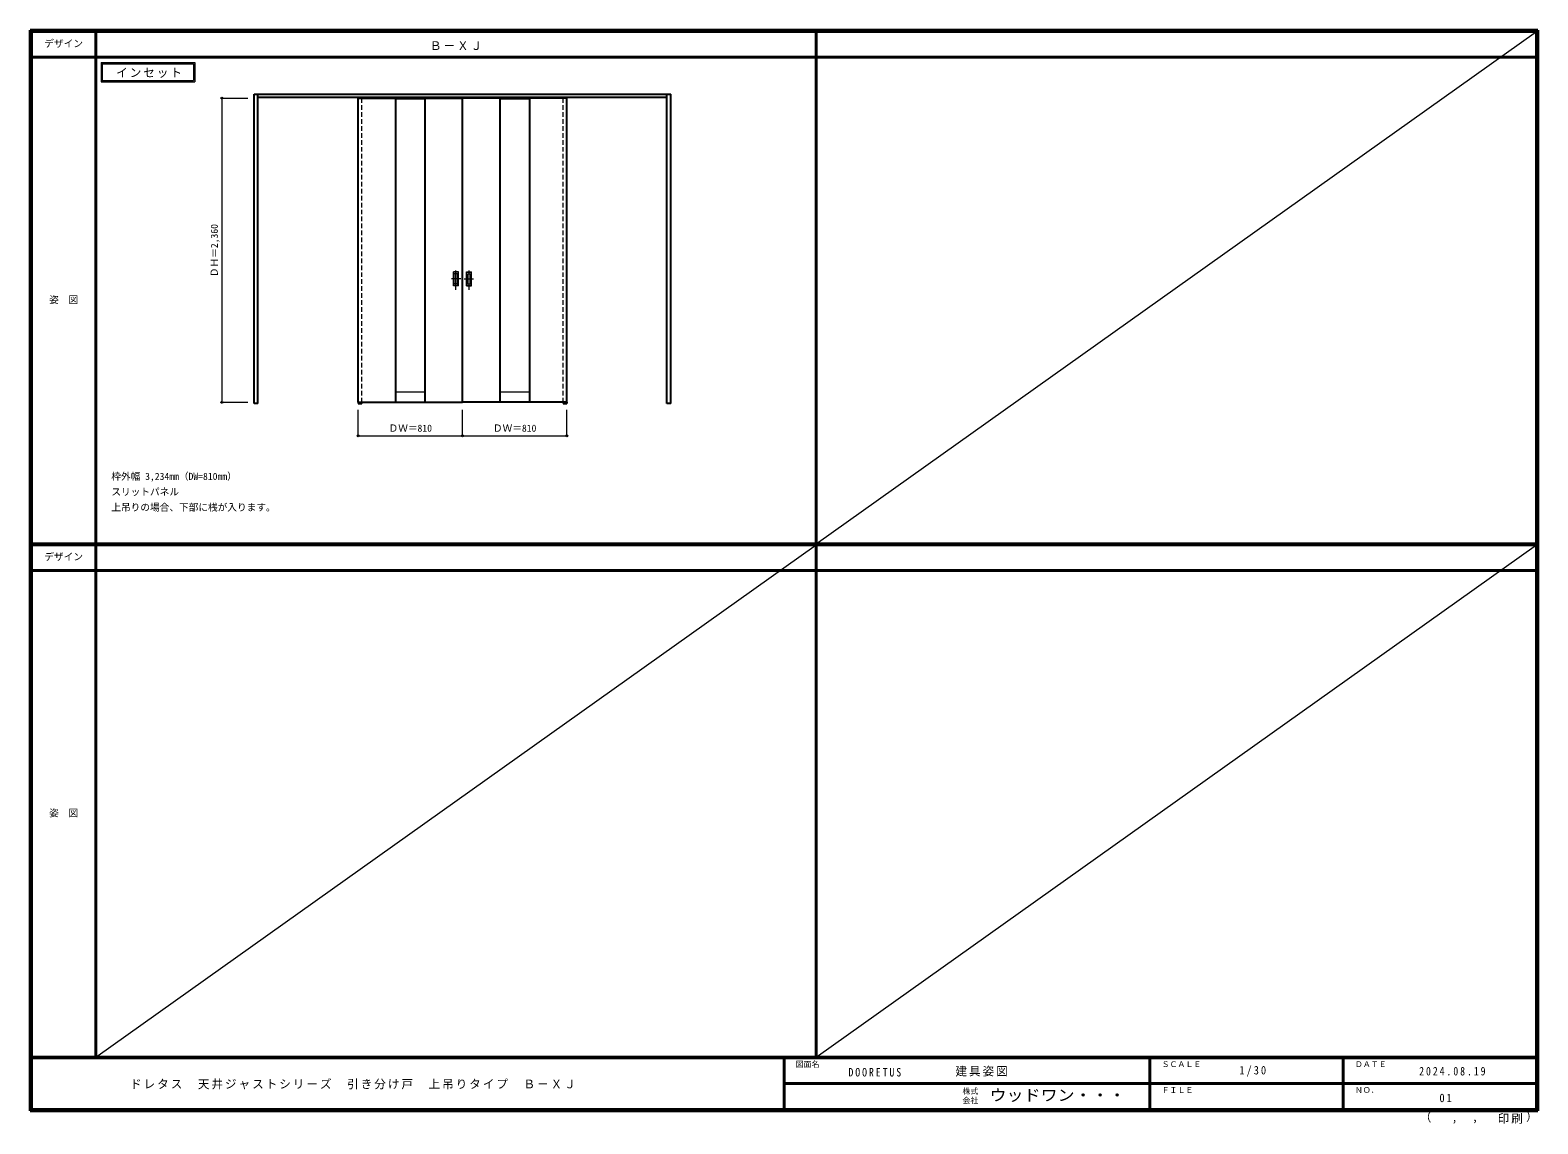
# Model space of a CAD drawing. Units: millimetres, scale not verified. Extents: x -6000 to 5700, y -4307 to 4175.
import ezdxf
from ezdxf.enums import TextEntityAlignment as Align

# ---------------------------------------------------------------- set-up
doc = ezdxf.new("R2010")
doc.units = ezdxf.units.MM
doc.header["$LTSCALE"] = 30
doc.header["$PDMODE"] = 32
doc.header["$PDSIZE"] = 15
doc.linetypes.add('CHAIN1', pattern=[8, 5, -1, 1, -1])
doc.linetypes.add('DASHED1', pattern=[1.8, 1.2, -0.6])
for name, color, linetype, lineweight in [('0-2_扉', 3, 'Continuous', 25), ('0-3_仕上げ', 7, 'Continuous', 18), ('0-4_枠', 3, 'Continuous', 25), ('0-6_引手', 7, 'Continuous', 18), ('0-A_文字', 7, 'Continuous', 18), ('0-B_寸法', 7, 'Continuous', 9), ('F-1_枠', 6, 'Continuous', 40), ('F-A_文字', 7, 'Continuous', 18)]:
    doc.layers.add(name, color=color, linetype=linetype, lineweight=lineweight)
doc.styles.add('ＭＳ ゴシック', font='')
doc.styles.get('ＭＳ ゴシック').set_extended_font_data('MS Gothic')

msp = doc.modelspace()

# ---------------------------------------------------------------- linework, layer by layer
at = {"layer": '0-2_扉'}
for p, q in [((-3455, 3648.75), (-2645, 3648.75)), ((-3455, 1288.75), (-3455, 3648.75)), ((-1835, 3648.75), (-2645, 3648.75)), ((-2645, 1288.75), (-2645, 3648.75)), ((-1835, 1288.75), (-1835, 3648.75)), ((-3455, 1288.75), (-2645, 1288.75)), ((-1835, 1288.75), (-2645, 1288.75))]:
    msp.add_line(p, q, dxfattribs=at)
at = {"layer": '0-2_扉', "color": 4, "linetype": 'DASHED1', "lineweight": 9}
for p, q in [((-3425, 1288.75), (-3425, 3648.75)), ((-1865, 1288.75), (-1865, 3648.75))]:
    msp.add_line(p, q, dxfattribs=at)
at = {"layer": '0-3_仕上げ', "color": 3, "lineweight": 25}
for p, q in [((-3164, 3648.75), (-3164, 1288.75)), ((-2936, 3648.75), (-2936, 1288.75)), ((-2354, 3648.75), (-2354, 1288.75)), ((-2126, 3648.75), (-2126, 1288.75))]:
    msp.add_line(p, q, dxfattribs=at)
at = {"layer": '0-3_仕上げ'}
for p, q in [((-2936, 3640.75), (-3164, 3640.75)), ((-2126, 3640.75), (-2354, 3640.75)), ((-2936, 1368.75), (-3164, 1368.75)), ((-2126, 1368.75), (-2354, 1368.75))]:
    msp.add_line(p, q, dxfattribs=at)
at = {"layer": '0-4_枠'}
for p, q in [((-4262, 1279.25), (-4262, 3679.25)), ((-4262, 3679.25), (-1028, 3679.25)), ((-4232, 1279.25), (-4232, 3679.25)), ((-4232, 3656.25), (-1058, 3656.25)), ((-1058, 1279.25), (-1058, 3679.25)), ((-1028, 1279.25), (-1028, 3679.25)), ((-3455, 1288.75), (-3455, 1279.25)), ((-3425, 1288.75), (-3425, 1279.25)), ((-1865, 1288.75), (-1865, 1279.25)), ((-1835, 1288.75), (-1835, 1279.25)), ((-4232, 1279.25), (-4262, 1279.25)), ((-3455, 1279.25), (-3425, 1279.25)), ((-1865, 1279.25), (-1835, 1279.25)), ((-1028, 1279.25), (-1058, 1279.25))]:
    msp.add_line(p, q, dxfattribs=at)
at = {"layer": '0-4_枠', "color": 4, "linetype": 'DASHED1', "lineweight": 9}
for p, q in [((-3455, 1288.75), (-3455, 3656.25)), ((-3425, 1288.75), (-3425, 3656.25)), ((-1865, 1288.75), (-1865, 3656.25)), ((-1835, 1288.75), (-1835, 3656.25))]:
    msp.add_line(p, q, dxfattribs=at)
at = {"layer": '0-6_引手', "linetype": 'CHAIN1'}
for p, q in [((-2657.93, 2246.25), (-2730.44, 2246.25)), ((-2696, 2161.02), (-2696, 2331.87)), ((-2632.07, 2246.25), (-2559.56, 2246.25)), ((-2594, 2161.02), (-2594, 2331.87))]:
    msp.add_line(p, q, dxfattribs=at)
at = {"layer": '0-6_引手'}
for p, q in [((-2677, 2301.25), (-2715, 2301.25)), ((-2715, 2191.25), (-2715, 2301.25)), ((-2683.5, 2285.25), (-2708.5, 2285.25)), ((-2708.5, 2207.25), (-2708.5, 2285.25)), ((-2683.5, 2207.25), (-2683.5, 2285.25)), ((-2677, 2191.25), (-2677, 2301.25)), ((-2613, 2301.25), (-2575, 2301.25)), ((-2613, 2191.25), (-2613, 2301.25)), ((-2606.5, 2285.25), (-2581.5, 2285.25)), ((-2606.5, 2207.25), (-2606.5, 2285.25)), ((-2581.5, 2207.25), (-2581.5, 2285.25)), ((-2575, 2191.25), (-2575, 2301.25)), ((-2677, 2191.25), (-2715, 2191.25)), ((-2683.5, 2207.25), (-2708.5, 2207.25)), ((-2613, 2191.25), (-2575, 2191.25)), ((-2606.5, 2207.25), (-2581.5, 2207.25))]:
    msp.add_line(p, q, dxfattribs=at)
at = {"layer": '0-6_引手', "linetype": 'DASHED1'}
for p, q in [((-2712, 2195.25), (-2712, 2297.25)), ((-2578, 2195.25), (-2578, 2297.25)), ((-2680, 2195.25), (-2712, 2195.25)), ((-2610, 2195.25), (-2578, 2195.25))]:
    msp.add_line(p, q, dxfattribs=at)
for points in [[(-2680, 2195.25), (-2680, 2297.25), (-2712, 2297.25)], [(-2610, 2195.25), (-2610, 2297.25), (-2578, 2297.25)]]:
    msp.add_lwpolyline(points, dxfattribs=at)
at = {"layer": '0-A_文字'}
for p, q in [((-5450, 3925), (-5450, 3775)), ((-5440, 3915), (-5440, 3785)), ((-5440, 3915), (-4733.04, 3915)), ((-4733.04, 3915), (-4733.04, 3785)), ((-5450, 3775), (-4723.04, 3775)), ((-5440, 3785), (-4733.04, 3785))]:
    msp.add_line(p, q, dxfattribs=at)
msp.add_lwpolyline([(-5450, 3925), (-4723.04, 3925), (-4723.04, 3775)], dxfattribs=at)
at = {"layer": '0-B_寸法', "color": 4}
for p, q in [((-4512, 3648.75), (-4312, 3648.75)), ((-4512, 3648.75), (-4512, 1288.75)), ((-4512, 1288.75), (-4312, 1288.75)), ((-3455, 1029.25), (-3455, 1229.25)), ((-2645, 1029.25), (-2645, 1229.25)), ((-1835, 1029.25), (-1835, 1229.25)), ((-3455, 1029.25), (-1835, 1029.25))]:
    msp.add_line(p, q, dxfattribs=at)
at = {"layer": '0-B_寸法'}
for p in [(-4512, 3648.75), (-4512, 1288.75), (-3455, 1029.25), (-2645, 1029.25), (-1835, 1029.25)]:
    msp.add_point(p, dxfattribs=at)
at = {"layer": 'F-1_枠'}
for p, q in [((-6000, 4175), (5700, 4175)), ((-6000, 4175), (-6000, -4205)), ((-6000, 4170), (5700, 4170)), ((-6000, 4165), (5700, 4165)), ((-5995, 4175), (-5995, -4205)), ((-5990, 4175), (-5990, -4205)), ((-5490, 4175), (-5490, -3790)), ((100, -3790), (100, 4175)), ((5690, 4175), (5690, -4205)), ((5695, 4175), (5695, -4205)), ((5700, 4175), (5700, -4205)), ((-6000, 3965), (5700, 3965)), ((-6000, 190.5), (5700, 190.5)), ((-6000, 187.5), (5700, 187.5)), ((-6000, 184.5), (5700, 184.5)), ((-6000, -15.5), (5700, -15.5)), ((5700, -3790), (-6000, -3790)), ((5700, -3795), (-6000, -3795)), ((-150, -3795), (-150, -4195)), ((2690, -3795), (2690, -4195)), ((4190, -3795), (4190, -4195)), ((-150, -3995), (5690, -3995.01)), ((5700, -4195), (-6000, -4195)), ((5700, -4200), (-6000, -4200)), ((5700, -4205), (-6000, -4205))]:
    msp.add_line(p, q, dxfattribs=at)
at = {"layer": 'F-A_文字'}
for p, q in [((100, 190.5), (5690, 4165)), ((-5490, -3790), (100, 184.5)), ((100, -3790), (5690, 184.5))]:
    msp.add_line(p, q, dxfattribs=at)

# ---------------------------------------------------------------- texts
at = {"layer": '0-A_文字', "style": 'ＭＳ ゴシック'}
for s, p in [('枠外幅 3,234mm（DW=810mm）', (-5370, 670.5)), ('スリットパネル', (-5370, 550.5)), ('上吊りの場合、下部に桟が入ります。', (-5370, 430.5))]:
    msp.add_text(s, height=54.99, dxfattribs=at).set_placement(p, align=Align.BOTTOM_LEFT)
at = {"layer": '0-A_文字', "char_height": 65.98, "attachment_point": 7, "style": 'ＭＳ ゴシック'}
for s, insert in [('\\T1.17;Ｂ－ＸＪ', (-2897.5, 4020)), ('\\T1.17;インセット', (-5332.84, 3805))]:
    msp.add_mtext(s, dxfattribs=dict(at, insert=insert))
at = {"layer": '0-B_寸法', "style": 'ＭＳ ゴシック'}
msp.add_text('ＤＨ＝2,360', height=54.99, rotation=90, dxfattribs=at).set_placement((-4527, 2259.25), align=Align.BOTTOM_LEFT)
for p in [(-3218.75, 1044.25), (-2408.75, 1044.25)]:
    msp.add_text('ＤＷ＝810', height=54.99, dxfattribs=at).set_placement(p, align=Align.BOTTOM_LEFT)
at = {"layer": 'F-A_文字', "style": 'ＭＳ ゴシック'}
for s, height, p in [('デザイン', 54.99, (-5890, 4027.5)), ('姿\u3000図', 54.99, (-5852.5, 2040.25)), ('デザイン', 54.99, (-5890, 47)), ('姿\u3000図', 54.99, (-5852.5, -1940.25)), ('図面名', 43.99, (-60, -3880)), ('ＳＣＡＬＥ', 43.99, (2780, -3880)), ('ＤＡＴＥ', 43.99, (4280, -3880)), ('株式', 43.99, (1235, -4089)), ('ＦＩＬＥ', 43.99, (2780, -4080)), ('ＮＯ．', 43.99, (4280, -4080)), ('会社', 43.99, (1235, -4161)), ('（', 65.98, (4784.03, -4308.31)), ('）', 65.98, (5608.4, -4304.13)), (',', 65.98, (5031.28, -4308.31)), (',', 65.98, (5190.2, -4305.53))]:
    msp.add_text(s, height=height, dxfattribs=at).set_placement(p, align=Align.BOTTOM_LEFT)
at = {"layer": 'F-A_文字', "style": 'ＭＳ ゴシック', "width": 1.1}
msp.add_text('ウッドワン・・・', height=87.98, dxfattribs=at).set_placement((1445, -4155), align=Align.BOTTOM_LEFT)
at = {"layer": 'F-A_文字', "char_height": 65.98, "attachment_point": 7, "style": 'ＭＳ ゴシック'}
for s, insert in [('\\T1.17;建具姿図', (1180.42, -3940)), ('\\T1.38;\\W0.9;1/30', (3383.75, -3940)), ('\\T1.17;ドレタス\u3000天井ジャストシリーズ\u3000引き分け戸\u3000上吊りタイプ\u3000Ｂ－ＸＪ', (-5225, -4040)), ('\\T1.39;\\W0.85;DOORETUS', (350, -3940.79)), ('\\T1.39;\\W0.85;2024.08.19', (4778.75, -3932.5)), ('\\T1.36;\\W0.9;01', (4936.25, -4140)), ('\\T1.17;印刷', (5388.15, -4306.92))]:
    msp.add_mtext(s, dxfattribs=dict(at, insert=insert))

doc.saveas('drawing.dxf')
